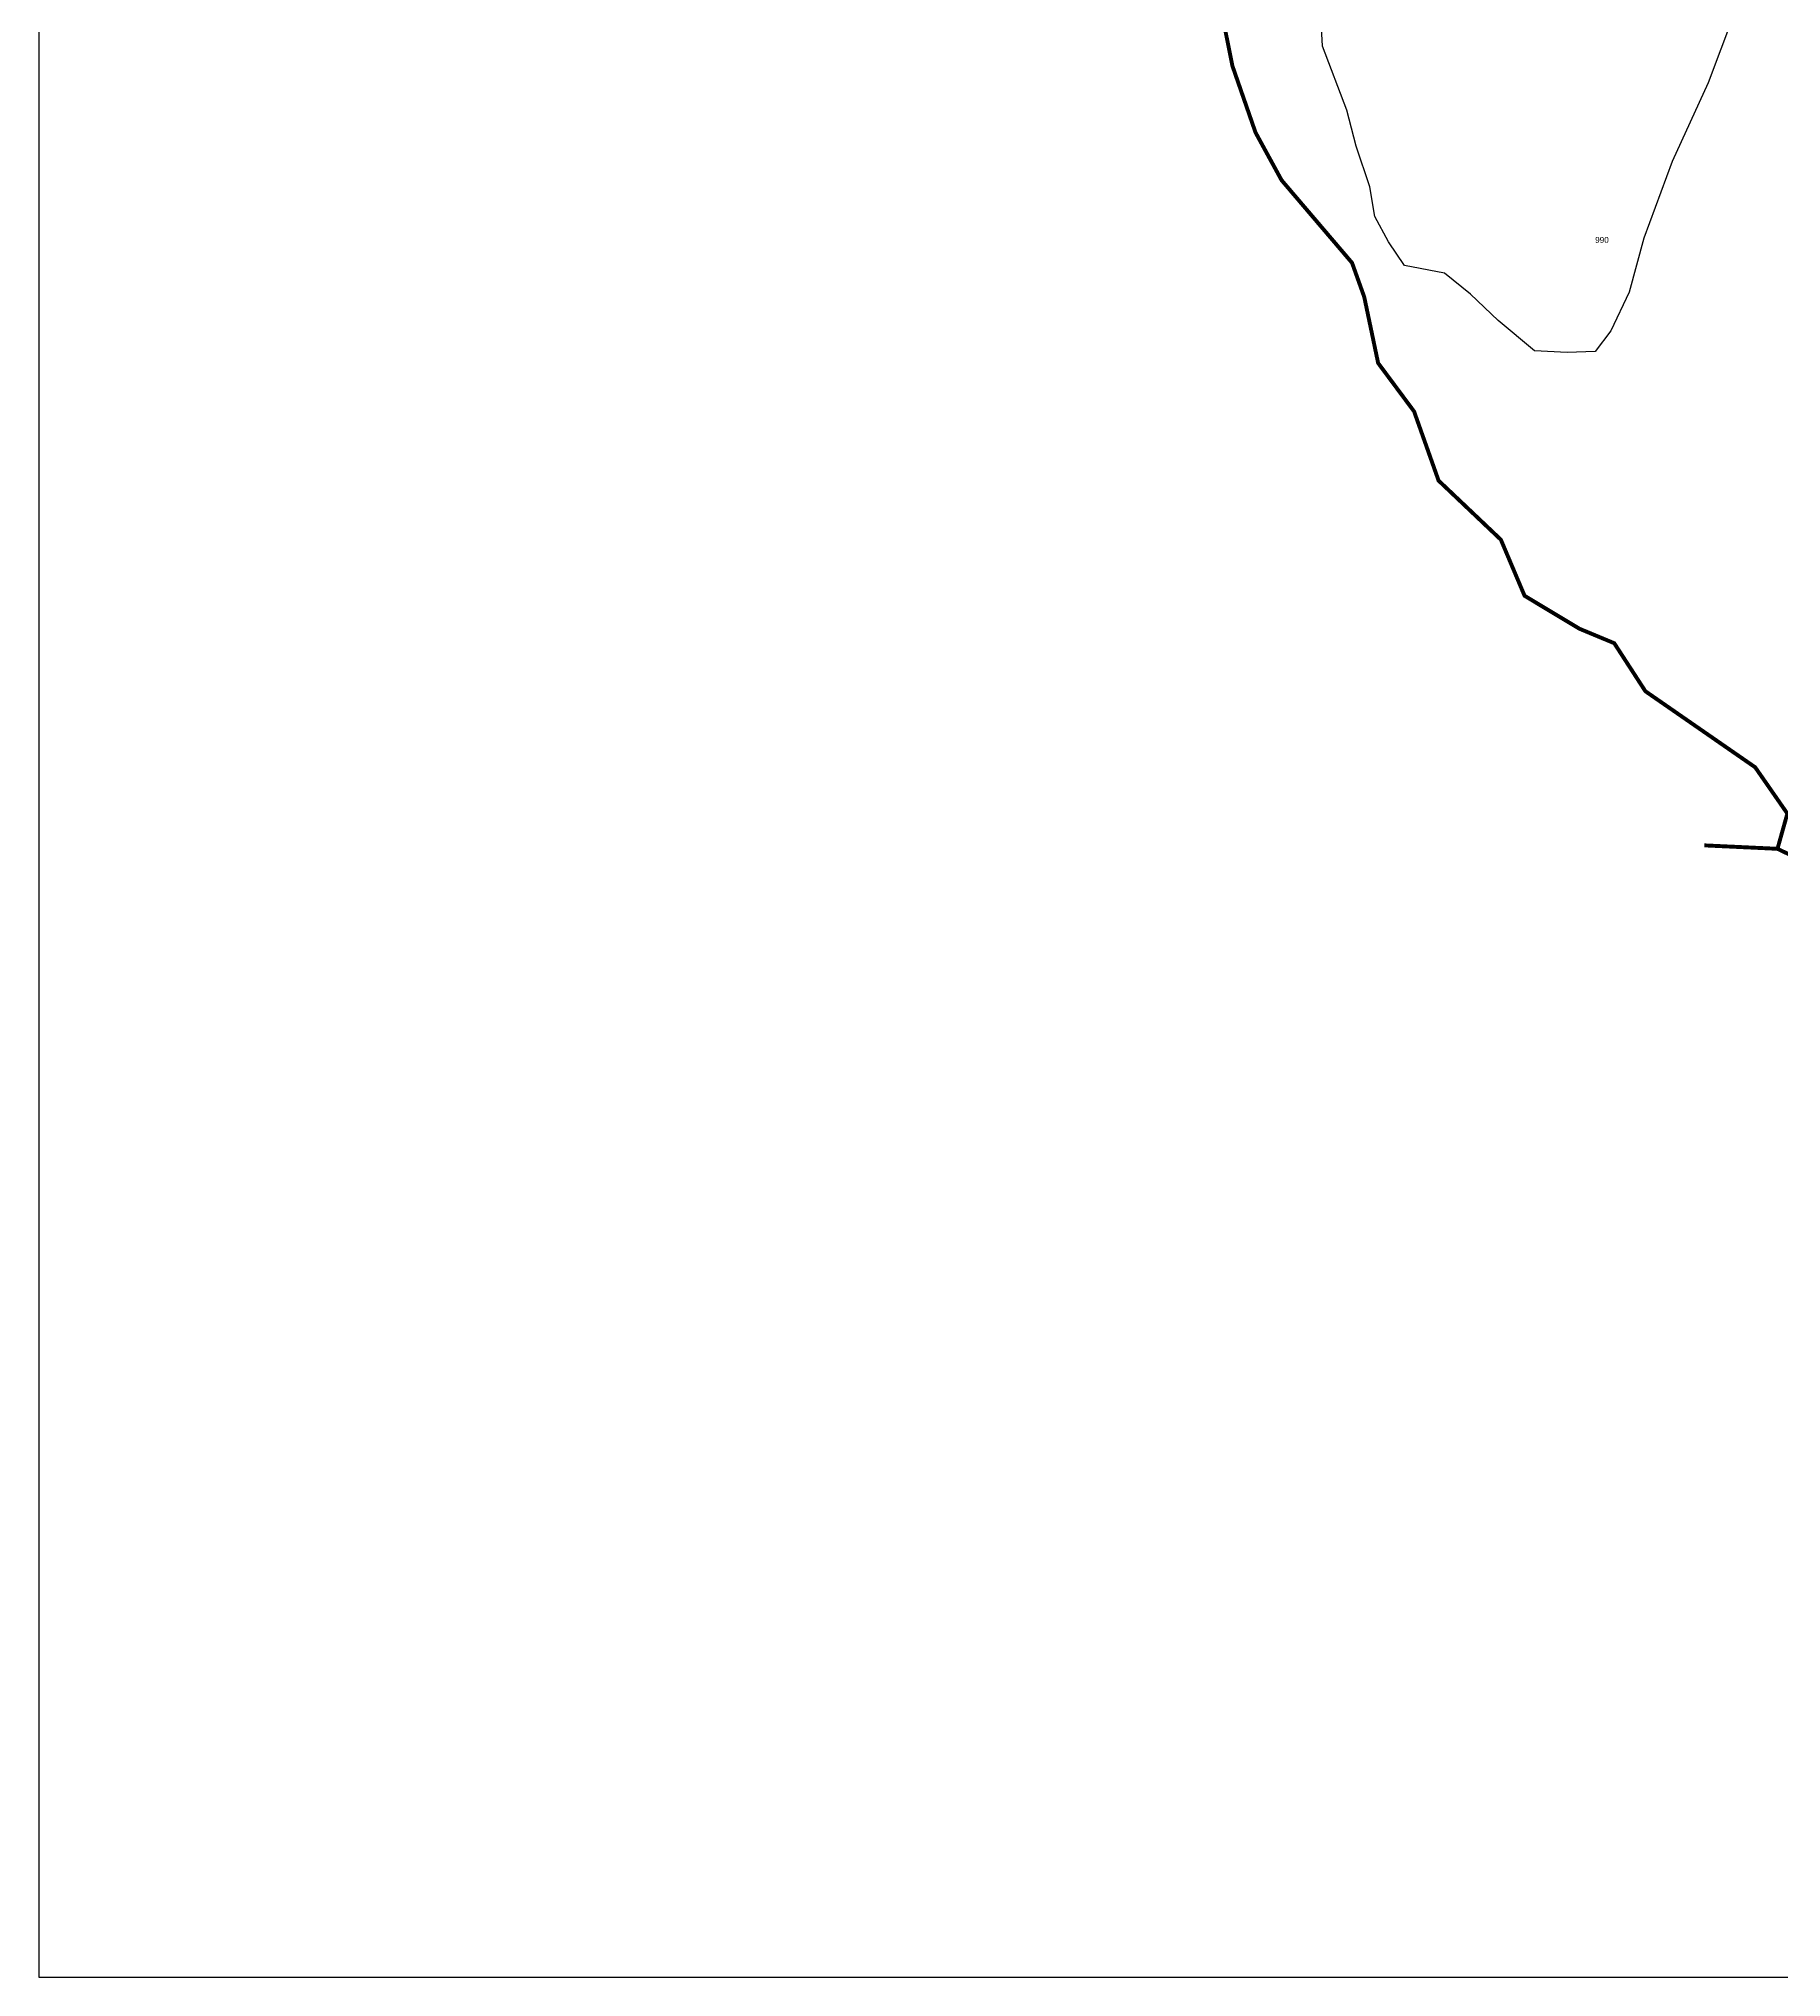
# Model space of a CAD drawing. Header units: inches. Extents: x 339104 to 349025, y 1581789 to 1595836.
# Drawn here: x 339104 to 343558, y 1581789 to 1586744 of the extents above; entities that cross this region are included whole.
import ezdxf

# ---------------------------------------------------------------- set-up
doc = ezdxf.new("R2010")
doc.units = ezdxf.units.IN
doc.header["$MEASUREMENT"] = 0
doc.linetypes.add('ACAD_ISO03W100', pattern=[30, 12, -18])
doc.linetypes.add('BORDER', pattern=[1.75, 0.5, -0.25, 0.5, -0.25, 0, -0.25])
for name, color, linetype in [('C LINE COO', 6, 'Continuous'), ('HILL', 8, 'Continuous'), ('SURVEY_NO', 7, 'Continuous')]:
    doc.layers.add(name, color=color, linetype=linetype)
doc.layers.add('VILL_BOUNDARY', color=6, linetype='BORDER', lineweight=30)
doc.styles.get("Standard").update_dxf_attribs({"font": 'arial.ttf'})

msp = doc.modelspace()

# ---------------------------------------------------------------- linework, layer by layer
at = {"layer": 'C LINE COO', "color": 0}
msp.add_lwpolyline([(339104, 1595835.5), (339104, 1581788.9), (349025.1, 1581788.9), (349025.1, 1595835.5), (339104, 1595835.5)], dxfattribs=at)
at = {"layer": 'HILL', "ltscale": 0.0001}
msp.add_lwpolyline([(343436.1, 1586803.2), (343371.3, 1586630.6), (343279.2, 1586429.7), (343206.9, 1586234), (343169.4, 1586095.8), (343122.1, 1585997.2), (343082.4, 1585944.3), (343010.6, 1585941.4), (343010.6, 1585941.4), (342927.1, 1585946.3), (342833.9, 1586023.8), (342763.8, 1586091.1), (342697.5, 1586144.6), (342595, 1586163.8), (342554.3, 1586224.2), (342518.9, 1586289.1), (342506, 1586364.8), (342471.6, 1586469.1), (342447.8, 1586560.9), (342385, 1586724.7), (342380.6, 1586804.2)], dxfattribs=at)
at = {"layer": 'VILL_BOUNDARY', "color": 6, "linetype": 'ACAD_ISO03W100', "lineweight": -2, "ltscale": 3, "const_width": 10}
for points in [[(343603.6, 1584646.6), (343548.2, 1584673.1), (343573.5, 1584763.1), (343491.3, 1584881.4), (343210.6, 1585075.8), (343131, 1585198.6), (343042, 1585235.6), (342901.8, 1585319.8), (342841.2, 1585463.2), (342682, 1585614.2), (342619.4, 1585790.9), (342527.5, 1585914.6), (342492, 1586083.5), (342460.8, 1586170.8), (342280.7, 1586382), (342214.1, 1586503.9), (342154.9, 1586674.5), (342133.1, 1586783.3)], [(343548.2, 1584673.1), (343361.1, 1584681.9)]]:
    msp.add_lwpolyline(points, dxfattribs=at)

# ---------------------------------------------------------------- texts
at = {"layer": 'SURVEY_NO'}
msp.add_text('990', height=15, dxfattribs=at).set_placement((343082.1, 1586222))

doc.saveas('drawing.dxf')
